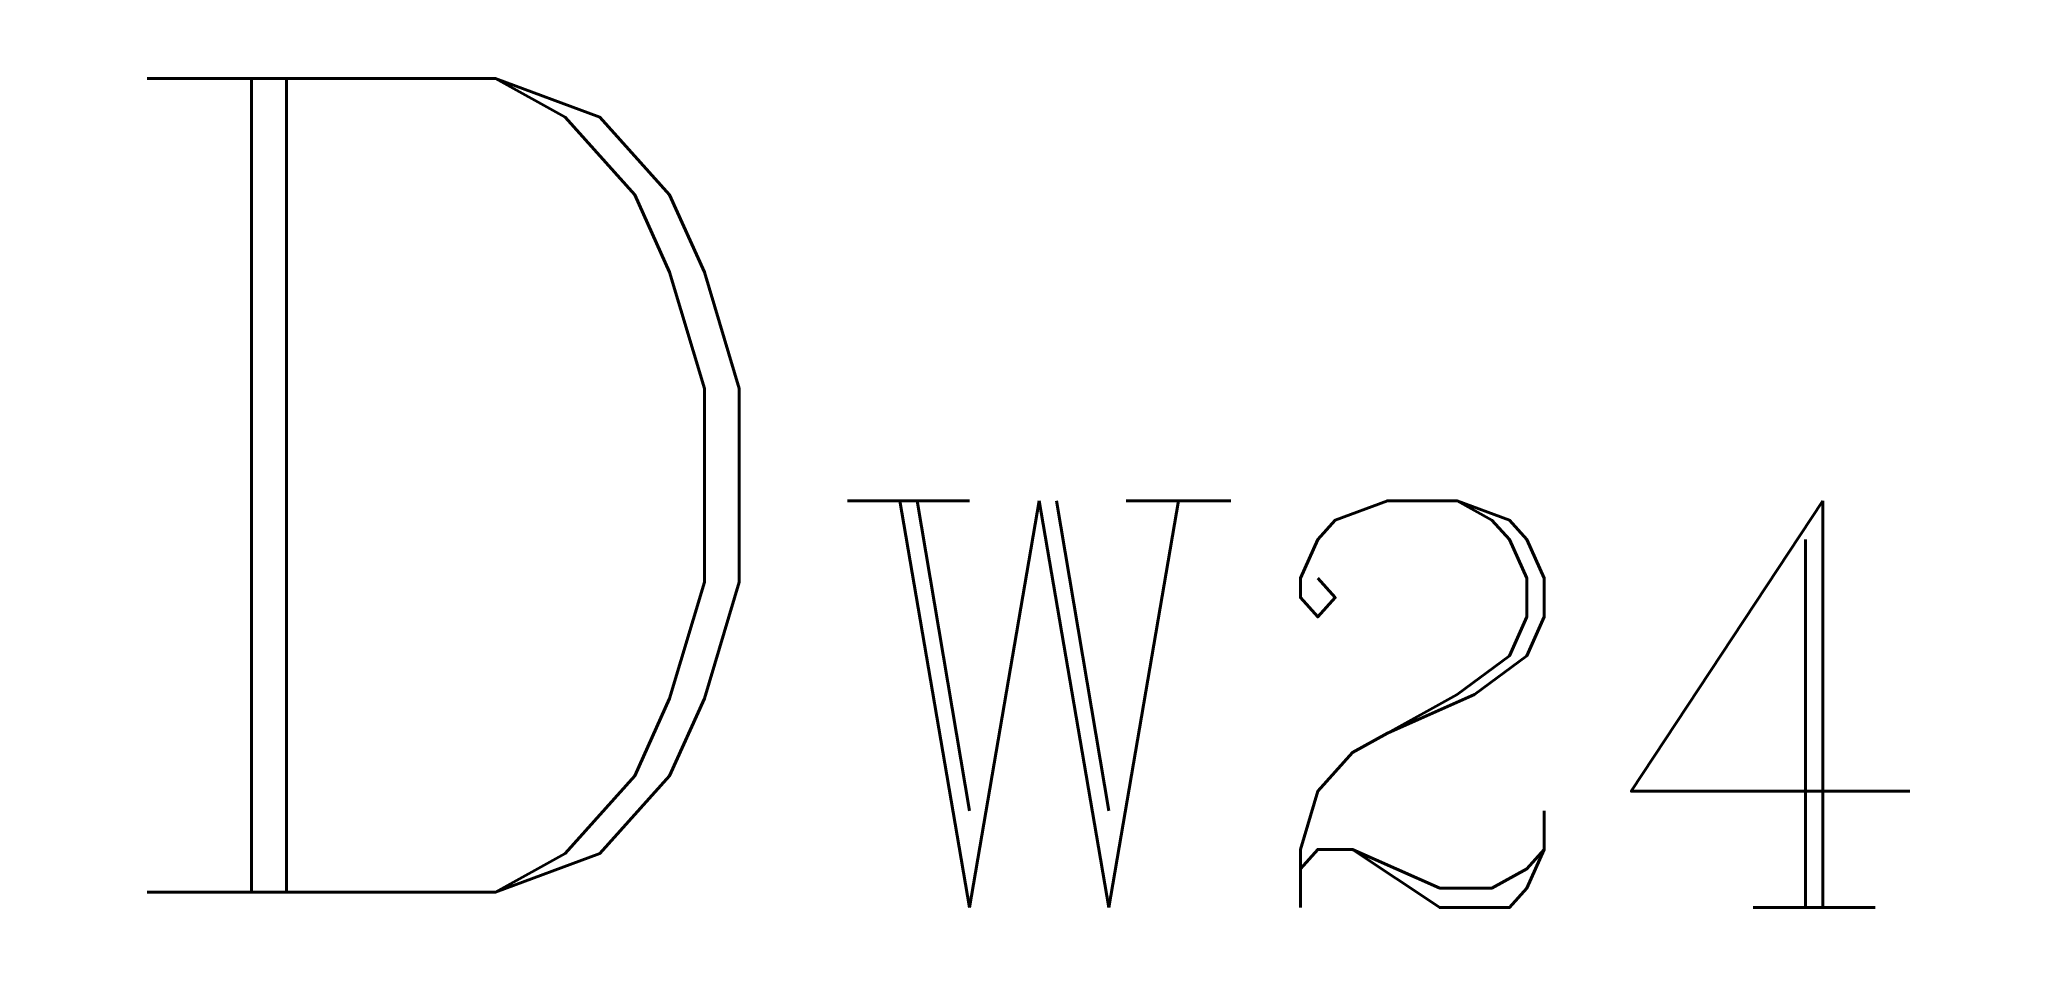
# Model space of a CAD drawing. Header units: inches. Extents: x -15.7 to 34.3, y 6.1 to 29.1.
import ezdxf

# ---------------------------------------------------------------- set-up
doc = ezdxf.new("R2010")
doc.units = ezdxf.units.IN
doc.header["$LTSCALE"] = 48
doc.header["$MEASUREMENT"] = 0
doc.styles.add('FSL12-1', font='complex.shx')

msp = doc.modelspace()

# ---------------------------------------------------------------- wipeouts: each hides what was drawn before it
msp.add_wipeout([(-15.665, 29.102), (34.335, 29.102), (34.335, 6.102), (-15.665, 6.102)])

# ---------------------------------------------------------------- next in the draw order: texts
at = {"linetype": 'Continuous', "attachment_point": 1, "style": 'FSL12-1'}
for s, insert, char_height, width in [('D', (-14.723, 28.132), 20.4, 91.8), ('W24', (4.166, 17.545), 10.2, 66.9375)]:
    msp.add_mtext(s, dxfattribs=dict(at, insert=insert, char_height=char_height, width=width))

doc.saveas('drawing.dxf')
